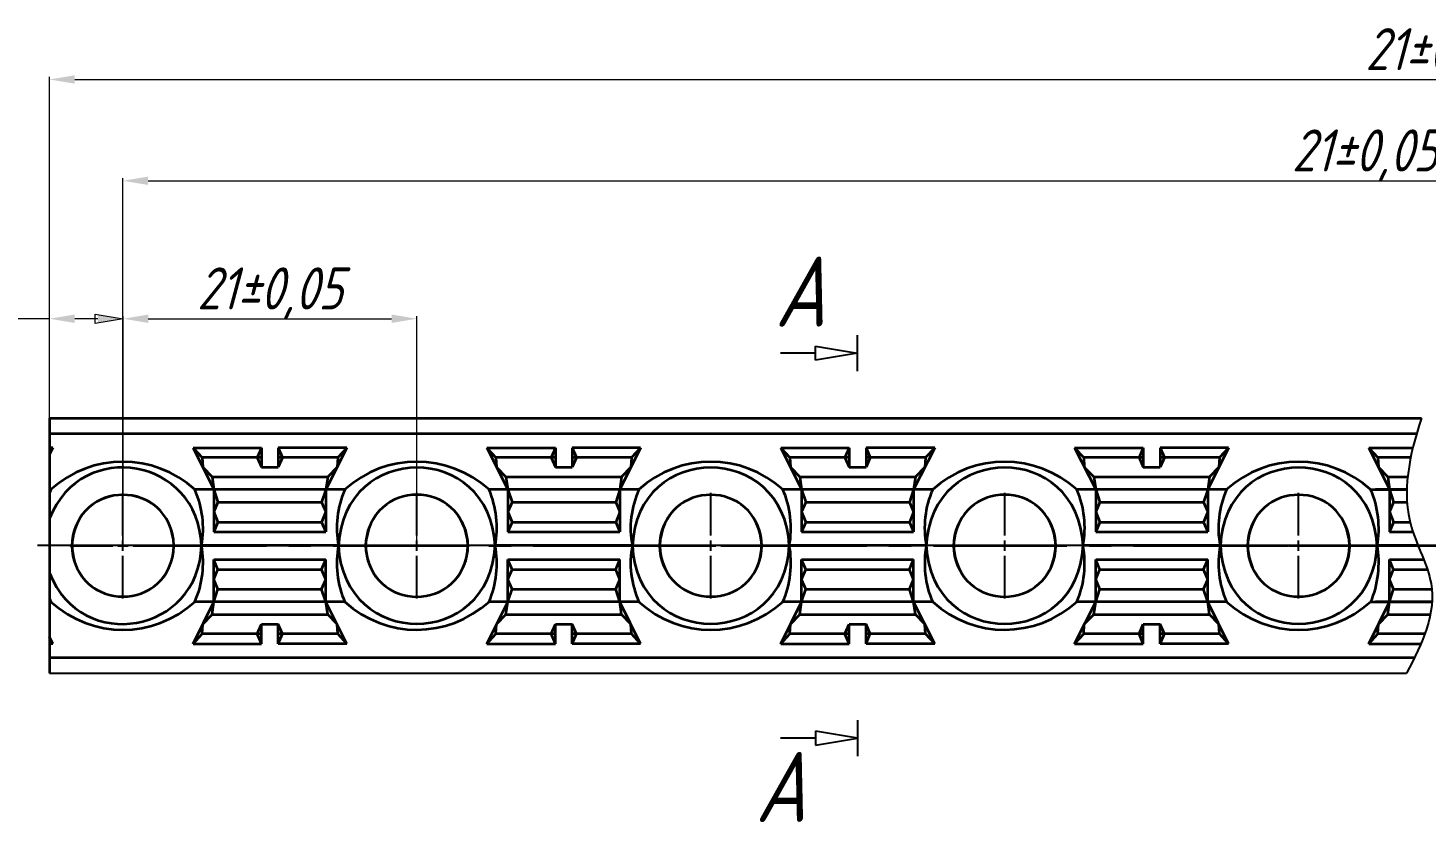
# Model space of a CAD drawing. Header units: millimetres. Extents: x 937859 to 970574, y 987894 to 996517.
# Drawn here: x 940200.6 to 940300.5, y 989675.7 to 989732.4 of the extents above; entities that cross this region are included whole.
import ezdxf

# ---------------------------------------------------------------- set-up
doc = ezdxf.new("R2010")
doc.units = ezdxf.units.MM
doc.header["$LTSCALE"] = 0.5
doc.linetypes.add('CENTER2', pattern=[28.575, 19.05, -3.175, 3.175, -3.175])
doc.layers.add('layer 1', color=7, linetype='Continuous')
doc.styles.get("Standard").update_dxf_attribs({"font": 'GOST_A.TTF', "oblique": 15})

msp = doc.modelspace()

# ---------------------------------------------------------------- linework, layer by layer
at = {"lineweight": 5}
for p, q in [((940202.179, 989695.514), (940202.179, 989728.907)), ((940203.979, 989728.727), (940410.241, 989728.727)), ((940207.417, 989695.52), (940207.417, 989721.677)), ((940209.217, 989721.497), (940394.514, 989721.497)), ((940202.179, 989711.651), (940193.093, 989711.651)), ((940202.179, 989695.514), (940202.179, 989711.831)), ((940205.629, 989711.651), (940203.979, 989711.651)), ((940205.429, 989711.985), (940207.429, 989711.651)), ((940205.429, 989711.318), (940205.429, 989711.985)), ((940207.429, 989711.651), (940205.429, 989711.318)), ((940207.429, 989695.52), (940207.429, 989711.831)), ((940207.429, 989695.52), (940207.429, 989711.831)), ((940209.229, 989711.651), (940226.606, 989711.651)), ((940228.406, 989695.52), (940228.406, 989711.831))]:
    msp.add_line(p, q, dxfattribs=at)
for p, q in [((940259.883, 989707.903), (940259.883, 989710.488)), ((940256.883, 989709.696), (940259.883, 989709.196)), ((940256.883, 989708.696), (940256.883, 989709.696)), ((940256.883, 989709.196), (940254.366, 989709.196)), ((940259.883, 989709.196), (940256.883, 989708.696)), ((940413.153, 989695.457), (940201.33, 989695.457)), ((940202.179, 989686.356), (940299.076, 989686.356)), ((940259.883, 989683.011), (940259.883, 989680.426)), ((940259.883, 989683.011), (940259.883, 989680.426)), ((940256.883, 989681.719), (940254.366, 989681.719)), ((940259.883, 989681.719), (940256.883, 989682.219)), ((940256.883, 989682.219), (940256.883, 989681.219)), ((940256.883, 989681.219), (940259.883, 989681.719))]:
    msp.add_line(p, q)
at = {"linetype": 'CENTER2'}
for p, q in [((940207.418, 989696.179), (940207.418, 989699.213)), ((940228.406, 989696.188), (940228.406, 989699.231)), ((940249.395, 989696.182), (940249.395, 989699.225)), ((940270.384, 989696.182), (940270.384, 989699.225)), ((940291.372, 989696.182), (940291.372, 989699.225)), ((940203.657, 989695.451), (940206.69, 989695.451)), ((940208.147, 989695.451), (940413.28, 989695.451)), ((940224.632, 989695.457), (940227.675, 989695.457)), ((940229.137, 989695.457), (940232.18, 989695.457)), ((940245.621, 989695.451), (940248.665, 989695.451)), ((940250.126, 989695.451), (940253.17, 989695.451)), ((940266.61, 989695.451), (940269.653, 989695.451)), ((940271.115, 989695.451), (940274.158, 989695.451)), ((940287.598, 989695.451), (940290.642, 989695.451)), ((940292.103, 989695.451), (940295.147, 989695.451)), ((940207.418, 989691.689), (940207.418, 989694.723)), ((940228.406, 989691.683), (940228.406, 989694.726)), ((940249.395, 989691.677), (940249.395, 989694.72)), ((940270.384, 989691.677), (940270.384, 989694.72)), ((940291.372, 989691.677), (940291.372, 989694.72))]:
    msp.add_line(p, q, dxfattribs=at)
at = {"linetype": 'Continuous'}
for p, q in [((940207.054, 989695.451), (940207.783, 989695.451)), ((940207.418, 989695.087), (940207.418, 989695.815)), ((940228.041, 989695.457), (940228.772, 989695.457)), ((940228.406, 989695.092), (940228.406, 989695.823)), ((940249.03, 989695.451), (940249.761, 989695.451)), ((940249.395, 989695.086), (940249.395, 989695.817)), ((940270.019, 989695.451), (940270.75, 989695.451)), ((940270.384, 989695.086), (940270.384, 989695.817)), ((940291.007, 989695.451), (940291.738, 989695.451)), ((940291.372, 989695.086), (940291.372, 989695.817))]:
    msp.add_line(p, q, dxfattribs=at)
for centre, radius in [((940207.418, 989695.451), 3.642), ((940228.406, 989695.457), 3.654), ((940249.395, 989695.451), 3.654), ((940270.384, 989695.451), 3.654), ((940291.372, 989695.451), 3.654)]:
    msp.add_circle(centre, radius)
msp.add_open_spline([(940300.141, 989704.546), (940299.274, 989701.901), (940298.393, 989697.876), (940301.811, 989692.002), (940300.236, 989688.507), (940299.076, 989686.356)], degree=3, knots=[2.289354, 2.289354, 2.289354, 2.289354, 10.200213, 14.429914, 21.153421, 21.153421, 21.153421, 21.153421])
at = {"lineweight": 5}
for points in [[(940203.979, 989729.027), (940203.979, 989728.427), (940202.179, 989728.727)], [(940209.217, 989721.797), (940209.217, 989721.197), (940207.417, 989721.497)], [(940203.979, 989711.951), (940203.979, 989711.351), (940202.179, 989711.651)], [(940205.629, 989711.951), (940205.629, 989711.351), (940207.429, 989711.651)], [(940209.229, 989711.951), (940209.229, 989711.351), (940207.429, 989711.651)], [(940226.606, 989711.951), (940226.606, 989711.351), (940228.406, 989711.651)]]:
    msp.add_solid(points, dxfattribs=at)
at = {"layer": 'layer 1', "lineweight": 35}
for points in [[(940202.179, 989704.546), (940202.179, 989704.546), (940202.179, 989695.451), (940202.179, 989686.356)], [(940202.179, 989704.546), (940202.179, 989704.546), (940276.702, 989704.546), (940300.141, 989704.546)], [(940299.797, 989703.436), (940275.981, 989703.436), (940202.179, 989703.436), (940202.179, 989703.436)], [(940299.797, 989703.436), (940275.981, 989703.436), (940202.179, 989703.436), (940202.179, 989703.436)], [(940202.41, 989702.442), (940202.41, 989702.442), (940202.179, 989702.442), (940202.179, 989702.442)], [(940202.41, 989702.442), (940202.41, 989702.442), (940202.179, 989702.187), (940202.179, 989702.187)], [(940202.41, 989702.442), (940202.41, 989702.442), (940202.179, 989701.956), (940202.179, 989701.956)], [(940212.425, 989702.442), (940212.425, 989702.442), (940217.305, 989702.442), (940217.305, 989702.442)], [(940212.425, 989702.442), (940212.425, 989702.442), (940213.072, 989701.748), (940213.072, 989701.748)], [(940212.425, 989702.442), (940212.425, 989702.442), (940213.905, 989699.458), (940213.905, 989699.458)], [(940217.305, 989702.442), (940217.305, 989702.442), (940217.004, 989701.748), (940217.004, 989701.748)], [(940217.305, 989702.442), (940217.305, 989702.442), (940217.305, 989701.054), (940217.305, 989701.054)], [(940223.41, 989702.442), (940223.41, 989702.442), (940218.507, 989702.442), (940218.507, 989702.442)], [(940218.507, 989702.442), (940218.507, 989702.442), (940218.507, 989701.054), (940218.507, 989701.054)], [(940218.507, 989702.442), (940218.507, 989702.442), (940218.808, 989701.748), (940218.808, 989701.748)], [(940223.41, 989702.442), (940223.41, 989702.442), (940221.907, 989699.458), (940221.907, 989699.458)], [(940223.41, 989702.442), (940223.41, 989702.442), (940222.763, 989701.748), (940222.763, 989701.748)], [(940234.003, 989695.457), (940233.628, 989702.89), (940223.187, 989702.883), (940222.809, 989695.457)], [(940233.402, 989702.442), (940233.402, 989702.442), (940238.305, 989702.442), (940238.305, 989702.442)], [(940233.402, 989702.442), (940233.402, 989702.442), (940234.049, 989701.748), (940234.049, 989701.748)], [(940233.402, 989702.442), (940233.402, 989702.442), (940234.905, 989699.458), (940234.905, 989699.458)], [(940238.305, 989702.442), (940238.305, 989702.442), (940238.004, 989701.748), (940238.004, 989701.748)], [(940238.305, 989702.442), (940238.305, 989702.442), (940238.305, 989701.054), (940238.305, 989701.054)], [(940244.387, 989702.442), (940244.387, 989702.442), (940239.507, 989702.442), (940239.507, 989702.442)], [(940239.507, 989702.442), (940239.507, 989702.442), (940239.507, 989701.054), (940239.507, 989701.054)], [(940239.507, 989702.442), (940239.507, 989702.442), (940239.808, 989701.748), (940239.808, 989701.748)], [(940244.387, 989702.442), (940244.387, 989702.442), (940242.907, 989699.458), (940242.907, 989699.458)], [(940244.387, 989702.442), (940244.387, 989702.442), (940243.74, 989701.748), (940243.74, 989701.748)], [(940255.003, 989695.457), (940254.656, 989702.876), (940244.115, 989702.886), (940243.809, 989695.457)], [(940254.402, 989702.442), (940254.402, 989702.442), (940259.282, 989702.442), (940259.282, 989702.442)], [(940254.402, 989702.442), (940254.402, 989702.442), (940255.049, 989701.748), (940255.049, 989701.748)], [(940254.402, 989702.442), (940254.402, 989702.442), (940255.882, 989699.458), (940255.882, 989699.458)], [(940259.282, 989702.442), (940259.282, 989702.442), (940258.981, 989701.748), (940258.981, 989701.748)], [(940259.282, 989702.442), (940259.282, 989702.442), (940259.282, 989701.054), (940259.282, 989701.054)], [(940265.387, 989702.442), (940265.387, 989702.442), (940260.484, 989702.442), (940260.484, 989702.442)], [(940260.484, 989702.442), (940260.484, 989702.442), (940260.484, 989701.054), (940260.484, 989701.054)], [(940260.484, 989702.442), (940260.484, 989702.442), (940260.785, 989701.748), (940260.785, 989701.748)], [(940265.387, 989702.442), (940265.387, 989702.442), (940263.884, 989699.458), (940263.884, 989699.458)], [(940265.387, 989702.442), (940265.387, 989702.442), (940264.74, 989701.748), (940264.74, 989701.748)], [(940275.98, 989695.457), (940275.617, 989702.896), (940265.154, 989702.876), (940264.786, 989695.457)], [(940275.379, 989702.442), (940275.379, 989702.442), (940280.282, 989702.442), (940280.282, 989702.442)], [(940275.379, 989702.442), (940275.379, 989702.442), (940276.026, 989701.748), (940276.026, 989701.748)], [(940275.379, 989702.442), (940275.379, 989702.442), (940276.882, 989699.458), (940276.882, 989699.458)], [(940280.282, 989702.442), (940280.282, 989702.442), (940279.981, 989701.748), (940279.981, 989701.748)], [(940280.282, 989702.442), (940280.282, 989702.442), (940280.282, 989701.054), (940280.282, 989701.054)], [(940286.364, 989702.442), (940286.364, 989702.442), (940281.484, 989702.442), (940281.484, 989702.442)], [(940281.484, 989702.442), (940281.484, 989702.442), (940281.484, 989701.054), (940281.484, 989701.054)], [(940281.484, 989702.442), (940281.484, 989702.442), (940281.785, 989701.748), (940281.785, 989701.748)], [(940286.364, 989702.442), (940286.364, 989702.442), (940284.884, 989699.458), (940284.884, 989699.458)], [(940286.364, 989702.442), (940286.364, 989702.442), (940285.717, 989701.748), (940285.717, 989701.748)], [(940296.98, 989695.457), (940296.633, 989702.876), (940286.092, 989702.886), (940285.786, 989695.457)], [(940296.379, 989702.442), (940296.379, 989702.442), (940298.127, 989702.442), (940299.53, 989702.442)], [(940296.379, 989702.442), (940296.379, 989702.442), (940297.026, 989701.748), (940297.026, 989701.748)], [(940296.379, 989702.442), (940296.379, 989702.442), (940297.859, 989699.458), (940297.859, 989699.458)], [(940212.564, 989699.458), (940209.639, 989702.113), (940205.196, 989702.113), (940202.272, 989699.458)], [(940213.072, 989701.748), (940213.072, 989701.748), (940213.119, 989701.054), (940213.119, 989701.054)], [(940217.305, 989701.748), (940217.305, 989701.748), (940213.072, 989701.748), (940213.072, 989701.748)], [(940217.004, 989701.748), (940217.004, 989701.748), (940217.305, 989701.054), (940217.305, 989701.054)], [(940222.763, 989701.748), (940222.763, 989701.748), (940218.507, 989701.748), (940218.507, 989701.748)], [(940218.808, 989701.748), (940218.808, 989701.748), (940218.507, 989701.054), (940218.507, 989701.054)], [(940222.763, 989701.748), (940222.763, 989701.748), (940222.717, 989701.054), (940222.717, 989701.054)], [(940233.564, 989699.458), (940230.638, 989702.096), (940226.185, 989702.126), (940223.272, 989699.458)], [(940234.049, 989701.748), (940234.049, 989701.748), (940234.096, 989701.054), (940234.096, 989701.054)], [(940238.305, 989701.748), (940238.305, 989701.748), (940234.049, 989701.748), (940234.049, 989701.748)], [(940238.004, 989701.748), (940238.004, 989701.748), (940238.305, 989701.054), (940238.305, 989701.054)], [(940243.74, 989701.748), (940243.74, 989701.748), (940239.507, 989701.748), (940239.507, 989701.748)], [(940239.808, 989701.748), (940239.808, 989701.748), (940239.507, 989701.054), (940239.507, 989701.054)], [(940243.74, 989701.748), (940243.74, 989701.748), (940243.693, 989701.054), (940243.693, 989701.054)], [(940254.54, 989699.458), (940251.616, 989702.113), (940247.173, 989702.113), (940244.249, 989699.458)], [(940255.049, 989701.748), (940255.049, 989701.748), (940255.096, 989701.054), (940255.096, 989701.054)], [(940259.282, 989701.748), (940259.282, 989701.748), (940255.049, 989701.748), (940255.049, 989701.748)], [(940258.981, 989701.748), (940258.981, 989701.748), (940259.282, 989701.054), (940259.282, 989701.054)], [(940264.74, 989701.748), (940264.74, 989701.748), (940260.484, 989701.748), (940260.484, 989701.748)], [(940260.785, 989701.748), (940260.785, 989701.748), (940260.484, 989701.054), (940260.484, 989701.054)], [(940264.74, 989701.748), (940264.74, 989701.748), (940264.694, 989701.054), (940264.694, 989701.054)], [(940275.54, 989699.458), (940272.614, 989702.096), (940268.162, 989702.126), (940265.249, 989699.458)], [(940276.026, 989701.748), (940276.026, 989701.748), (940276.072, 989701.054), (940276.072, 989701.054)], [(940280.282, 989701.748), (940280.282, 989701.748), (940276.026, 989701.748), (940276.026, 989701.748)], [(940279.981, 989701.748), (940279.981, 989701.748), (940280.282, 989701.054), (940280.282, 989701.054)], [(940285.717, 989701.748), (940285.717, 989701.748), (940281.484, 989701.748), (940281.484, 989701.748)], [(940281.785, 989701.748), (940281.785, 989701.748), (940281.484, 989701.054), (940281.484, 989701.054)], [(940285.717, 989701.748), (940285.717, 989701.748), (940285.67, 989701.054), (940285.67, 989701.054)], [(940296.517, 989699.458), (940293.592, 989702.113), (940289.15, 989702.113), (940286.225, 989699.458)], [(940297.026, 989701.748), (940297.026, 989701.748), (940297.072, 989701.054), (940297.072, 989701.054)], [(940299.375, 989701.748), (940298.245, 989701.748), (940297.026, 989701.748), (940297.026, 989701.748)], [(940211.06, 989695.457), (940210.832, 989700.289), (940204.015, 989700.303), (940203.775, 989695.457)], [(940213.119, 989701.054), (940213.119, 989701.054), (940213.789, 989700.36), (940213.789, 989700.36)], [(940213.789, 989700.36), (940213.789, 989700.36), (940222.046, 989700.36), (940222.046, 989700.36)], [(940213.789, 989700.36), (940213.789, 989700.36), (940213.905, 989699.458), (940213.905, 989699.458)], [(940217.305, 989701.054), (940217.305, 989701.054), (940218.507, 989701.054), (940218.507, 989701.054)], [(940222.046, 989700.36), (940222.046, 989700.36), (940221.907, 989699.458), (940221.907, 989699.458)], [(940222.717, 989701.054), (940222.717, 989701.054), (940222.046, 989700.36), (940222.046, 989700.36)], [(940232.06, 989695.457), (940231.79, 989700.308), (940225.022, 989700.308), (940224.752, 989695.457)], [(940234.096, 989701.054), (940234.096, 989701.054), (940234.766, 989700.36), (940234.766, 989700.36)], [(940234.766, 989700.36), (940234.766, 989700.36), (940243.023, 989700.36), (940243.023, 989700.36)], [(940234.766, 989700.36), (940234.766, 989700.36), (940234.905, 989699.458), (940234.905, 989699.458)], [(940238.305, 989701.054), (940238.305, 989701.054), (940239.507, 989701.054), (940239.507, 989701.054)], [(940243.023, 989700.36), (940243.023, 989700.36), (940242.907, 989699.458), (940242.907, 989699.458)], [(940243.693, 989701.054), (940243.693, 989701.054), (940243.023, 989700.36), (940243.023, 989700.36)], [(940253.037, 989695.457), (940252.809, 989700.289), (940245.992, 989700.303), (940245.752, 989695.457)], [(940255.096, 989701.054), (940255.096, 989701.054), (940255.766, 989700.36), (940255.766, 989700.36)], [(940255.766, 989700.36), (940255.766, 989700.36), (940264.023, 989700.36), (940264.023, 989700.36)], [(940255.766, 989700.36), (940255.766, 989700.36), (940255.882, 989699.458), (940255.882, 989699.458)], [(940259.282, 989701.054), (940259.282, 989701.054), (940260.484, 989701.054), (940260.484, 989701.054)], [(940264.023, 989700.36), (940264.023, 989700.36), (940263.884, 989699.458), (940263.884, 989699.458)], [(940264.694, 989701.054), (940264.694, 989701.054), (940264.023, 989700.36), (940264.023, 989700.36)], [(940274.037, 989695.457), (940273.762, 989700.314), (940267.008, 989700.303), (940266.729, 989695.457)], [(940276.072, 989701.054), (940276.072, 989701.054), (940276.743, 989700.36), (940276.743, 989700.36)], [(940276.743, 989700.36), (940276.743, 989700.36), (940285, 989700.36), (940285, 989700.36)], [(940276.743, 989700.36), (940276.743, 989700.36), (940276.882, 989699.458), (940276.882, 989699.458)], [(940280.282, 989701.054), (940280.282, 989701.054), (940281.484, 989701.054), (940281.484, 989701.054)], [(940285, 989700.36), (940285, 989700.36), (940284.884, 989699.458), (940284.884, 989699.458)], [(940285.67, 989701.054), (940285.67, 989701.054), (940285, 989700.36), (940285, 989700.36)], [(940295.014, 989695.457), (940294.786, 989700.289), (940287.969, 989700.303), (940287.729, 989695.457)], [(940297.072, 989701.054), (940297.072, 989701.054), (940297.743, 989700.36), (940297.743, 989700.36)], [(940297.743, 989700.36), (940297.743, 989700.36), (940298.316, 989700.36), (940299.159, 989700.36)], [(940297.743, 989700.36), (940297.743, 989700.36), (940297.859, 989699.458), (940297.859, 989699.458)], [(940202.272, 989699.458), (940202.272, 989699.458), (940202.179, 989699.204), (940202.179, 989699.204)], [(940223.272, 989699.458), (940223.272, 989699.458), (940212.564, 989699.458), (940212.564, 989699.458)], [(940213.026, 989695.457), (940213.289, 989696.89), (940213.102, 989698.116), (940212.564, 989699.458)], [(940222.902, 989699.458), (940222.902, 989699.458), (940212.91, 989699.458), (940212.91, 989699.458)], [(940213.905, 989699.458), (940213.905, 989699.458), (940213.905, 989696.452), (940213.905, 989696.452)], [(940213.905, 989699.458), (940213.905, 989699.458), (940214.206, 989698.556), (940214.206, 989698.556)], [(940221.907, 989699.458), (940221.907, 989699.458), (940221.607, 989698.556), (940221.607, 989698.556)], [(940221.907, 989699.458), (940221.907, 989699.458), (940221.907, 989696.452), (940221.907, 989696.452)], [(940223.272, 989699.458), (940222.692, 989698.221), (940222.569, 989696.793), (940222.809, 989695.457)], [(940244.249, 989699.458), (940244.249, 989699.458), (940233.564, 989699.458), (940233.564, 989699.458)], [(940234.003, 989695.457), (940234.253, 989696.797), (940234.098, 989698.205), (940233.564, 989699.458)], [(940243.902, 989699.458), (940243.902, 989699.458), (940233.91, 989699.458), (940233.91, 989699.458)], [(940234.905, 989699.458), (940234.905, 989699.458), (940234.905, 989696.452), (940234.905, 989696.452)], [(940234.905, 989699.458), (940234.905, 989699.458), (940235.206, 989698.556), (940235.206, 989698.556)], [(940242.907, 989699.458), (940242.907, 989699.458), (940242.607, 989698.556), (940242.607, 989698.556)], [(940242.907, 989699.458), (940242.907, 989699.458), (940242.907, 989696.452), (940242.907, 989696.452)], [(940244.249, 989699.458), (940243.733, 989698.189), (940243.491, 989696.809), (940243.809, 989695.457)], [(940265.249, 989699.458), (940265.249, 989699.458), (940254.54, 989699.458), (940254.54, 989699.458)], [(940255.003, 989695.457), (940255.259, 989696.724), (940255.082, 989698.286), (940254.54, 989699.458)], [(940264.879, 989699.458), (940264.879, 989699.458), (940254.887, 989699.458), (940254.887, 989699.458)], [(940255.882, 989699.458), (940255.882, 989699.458), (940255.882, 989696.452), (940255.882, 989696.452)], [(940255.882, 989699.458), (940255.882, 989699.458), (940256.182, 989698.556), (940256.182, 989698.556)], [(940263.884, 989699.458), (940263.884, 989699.458), (940263.583, 989698.556), (940263.583, 989698.556)], [(940263.884, 989699.458), (940263.884, 989699.458), (940263.884, 989696.452), (940263.884, 989696.452)], [(940265.249, 989699.458), (940264.669, 989698.221), (940264.546, 989696.793), (940264.786, 989695.457)], [(940275.98, 989695.457), (940276.23, 989696.797), (940276.075, 989698.205), (940275.54, 989699.458)], [(940286.225, 989699.458), (940286.225, 989699.458), (940275.54, 989699.458), (940275.54, 989699.458)], [(940285.879, 989699.458), (940285.879, 989699.458), (940275.887, 989699.458), (940275.887, 989699.458)], [(940276.882, 989699.458), (940276.882, 989699.458), (940276.882, 989696.452), (940276.882, 989696.452)], [(940276.882, 989699.458), (940276.882, 989699.458), (940277.183, 989698.556), (940277.183, 989698.556)], [(940284.884, 989699.458), (940284.884, 989699.458), (940284.583, 989698.556), (940284.583, 989698.556)], [(940284.884, 989699.458), (940284.884, 989699.458), (940284.884, 989696.452), (940284.884, 989696.452)], [(940286.225, 989699.458), (940285.71, 989698.189), (940285.468, 989696.809), (940285.786, 989695.457)], [(940296.98, 989695.457), (940297.236, 989696.724), (940297.059, 989698.286), (940296.517, 989699.458)], [(940296.517, 989699.458), (940296.517, 989699.458), (940297.614, 989699.458), (940299.101, 989699.458)], [(940299.101, 989699.458), (940297.801, 989699.458), (940296.864, 989699.458), (940296.864, 989699.458)], [(940297.859, 989699.458), (940297.859, 989699.458), (940297.859, 989696.452), (940297.859, 989696.452)], [(940297.859, 989699.458), (940297.859, 989699.458), (940298.159, 989698.556), (940298.159, 989698.556)], [(940214.206, 989698.556), (940214.206, 989698.556), (940213.905, 989697.862), (940213.905, 989697.862)], [(940214.206, 989698.556), (940214.206, 989698.556), (940221.607, 989698.556), (940221.607, 989698.556)], [(940221.607, 989698.556), (940221.607, 989698.556), (940221.907, 989697.862), (940221.907, 989697.862)], [(940235.206, 989698.556), (940235.206, 989698.556), (940234.905, 989697.862), (940234.905, 989697.862)], [(940235.206, 989698.556), (940235.206, 989698.556), (940242.607, 989698.556), (940242.607, 989698.556)], [(940242.607, 989698.556), (940242.607, 989698.556), (940242.907, 989697.862), (940242.907, 989697.862)], [(940256.182, 989698.556), (940256.182, 989698.556), (940255.882, 989697.862), (940255.882, 989697.862)], [(940256.182, 989698.556), (940256.182, 989698.556), (940263.583, 989698.556), (940263.583, 989698.556)], [(940263.583, 989698.556), (940263.583, 989698.556), (940263.884, 989697.862), (940263.884, 989697.862)], [(940277.183, 989698.556), (940277.183, 989698.556), (940276.882, 989697.862), (940276.882, 989697.862)], [(940277.183, 989698.556), (940277.183, 989698.556), (940284.583, 989698.556), (940284.583, 989698.556)], [(940284.583, 989698.556), (940284.583, 989698.556), (940284.884, 989697.862), (940284.884, 989697.862)], [(940298.159, 989698.556), (940298.159, 989698.556), (940297.859, 989697.862), (940297.859, 989697.862)], [(940298.159, 989698.556), (940298.159, 989698.556), (940298.536, 989698.556), (940299.119, 989698.556)], [(940213.905, 989697.862), (940213.905, 989697.862), (940214.206, 989697.145), (940214.206, 989697.145)], [(940221.907, 989697.862), (940221.907, 989697.862), (940221.607, 989697.145), (940221.607, 989697.145)], [(940234.905, 989697.862), (940234.905, 989697.862), (940235.206, 989697.145), (940235.206, 989697.145)], [(940242.907, 989697.862), (940242.907, 989697.862), (940242.607, 989697.145), (940242.607, 989697.145)], [(940255.882, 989697.862), (940255.882, 989697.862), (940256.182, 989697.145), (940256.182, 989697.145)], [(940263.884, 989697.862), (940263.884, 989697.862), (940263.583, 989697.145), (940263.583, 989697.145)], [(940276.882, 989697.862), (940276.882, 989697.862), (940277.183, 989697.145), (940277.183, 989697.145)], [(940284.884, 989697.862), (940284.884, 989697.862), (940284.583, 989697.145), (940284.583, 989697.145)], [(940297.859, 989697.862), (940297.859, 989697.862), (940298.159, 989697.145), (940298.159, 989697.145)], [(940214.206, 989697.145), (940214.206, 989697.145), (940213.905, 989696.452), (940213.905, 989696.452)], [(940213.905, 989696.452), (940213.905, 989696.452), (940221.907, 989696.452), (940221.907, 989696.452)], [(940214.206, 989697.145), (940214.206, 989697.145), (940221.607, 989697.145), (940221.607, 989697.145)], [(940221.607, 989697.145), (940221.607, 989697.145), (940221.907, 989696.452), (940221.907, 989696.452)], [(940235.206, 989697.145), (940235.206, 989697.145), (940234.905, 989696.452), (940234.905, 989696.452)], [(940234.905, 989696.452), (940234.905, 989696.452), (940242.907, 989696.452), (940242.907, 989696.452)], [(940235.206, 989697.145), (940235.206, 989697.145), (940242.607, 989697.145), (940242.607, 989697.145)], [(940242.607, 989697.145), (940242.607, 989697.145), (940242.907, 989696.452), (940242.907, 989696.452)], [(940256.182, 989697.145), (940256.182, 989697.145), (940255.882, 989696.452), (940255.882, 989696.452)], [(940255.882, 989696.452), (940255.882, 989696.452), (940263.884, 989696.452), (940263.884, 989696.452)], [(940256.182, 989697.145), (940256.182, 989697.145), (940263.583, 989697.145), (940263.583, 989697.145)], [(940263.583, 989697.145), (940263.583, 989697.145), (940263.884, 989696.452), (940263.884, 989696.452)], [(940277.183, 989697.145), (940277.183, 989697.145), (940276.882, 989696.452), (940276.882, 989696.452)], [(940276.882, 989696.452), (940276.882, 989696.452), (940284.884, 989696.452), (940284.884, 989696.452)], [(940277.183, 989697.145), (940277.183, 989697.145), (940284.583, 989697.145), (940284.583, 989697.145)], [(940284.583, 989697.145), (940284.583, 989697.145), (940284.884, 989696.452), (940284.884, 989696.452)], [(940298.159, 989697.145), (940298.159, 989697.145), (940297.859, 989696.452), (940297.859, 989696.452)], [(940297.859, 989696.452), (940297.859, 989696.452), (940298.552, 989696.452), (940299.53, 989696.452)], [(940298.159, 989697.145), (940298.159, 989697.145), (940298.629, 989697.145), (940299.332, 989697.145)], [(940202.179, 989693.514), (940204.47, 989687.687), (940212.858, 989689.202), (940213.026, 989695.457)], [(940212.564, 989691.456), (940213.103, 989692.746), (940213.287, 989694.077), (940213.026, 989695.457)], [(940222.809, 989695.457), (940222.809, 989695.457), (940213.026, 989695.457), (940213.026, 989695.457)], [(940222.809, 989695.457), (940222.809, 989695.457), (940213.026, 989695.457), (940213.026, 989695.457)], [(940222.809, 989695.457), (940222.568, 989694.213), (940222.698, 989692.598), (940223.272, 989691.456)], [(940233.564, 989691.456), (940234.106, 989692.705), (940234.248, 989694.121), (940234.003, 989695.457)], [(940243.809, 989695.457), (940243.809, 989695.457), (940234.003, 989695.457), (940234.003, 989695.457)], [(940243.809, 989695.457), (940243.809, 989695.457), (940234.003, 989695.457), (940234.003, 989695.457)], [(940243.809, 989695.457), (940243.493, 989694.157), (940243.732, 989692.675), (940244.249, 989691.456)], [(940254.54, 989691.456), (940255.081, 989692.569), (940255.258, 989694.245), (940255.003, 989695.457)], [(940264.786, 989695.457), (940264.786, 989695.457), (940255.003, 989695.457), (940255.003, 989695.457)], [(940264.786, 989695.457), (940264.786, 989695.457), (940255.003, 989695.457), (940255.003, 989695.457)], [(940264.786, 989695.457), (940264.545, 989694.213), (940264.675, 989692.598), (940265.249, 989691.456)], [(940275.54, 989691.456), (940276.083, 989692.705), (940276.225, 989694.121), (940275.98, 989695.457)], [(940285.786, 989695.457), (940285.786, 989695.457), (940275.98, 989695.457), (940275.98, 989695.457)], [(940285.786, 989695.457), (940285.786, 989695.457), (940275.98, 989695.457), (940275.98, 989695.457)], [(940285.786, 989695.457), (940285.47, 989694.157), (940285.709, 989692.675), (940286.225, 989691.456)], [(940296.517, 989691.456), (940297.058, 989692.569), (940297.235, 989694.245), (940296.98, 989695.457)], [(940299.903, 989695.457), (940298.264, 989695.457), (940296.98, 989695.457), (940296.98, 989695.457)], [(940296.98, 989695.457), (940296.98, 989695.457), (940298.256, 989695.457), (940299.903, 989695.457)], [(940213.905, 989691.456), (940213.905, 989691.456), (940213.905, 989694.463), (940213.905, 989694.463)], [(940214.206, 989693.746), (940214.206, 989693.746), (940213.905, 989694.463), (940213.905, 989694.463)], [(940213.905, 989694.463), (940213.905, 989694.463), (940221.907, 989694.463), (940221.907, 989694.463)], [(940221.607, 989693.746), (940221.607, 989693.746), (940221.907, 989694.463), (940221.907, 989694.463)], [(940221.907, 989691.456), (940221.907, 989691.456), (940221.907, 989694.463), (940221.907, 989694.463)], [(940234.905, 989691.456), (940234.905, 989691.456), (940234.905, 989694.463), (940234.905, 989694.463)], [(940235.206, 989693.746), (940235.206, 989693.746), (940234.905, 989694.463), (940234.905, 989694.463)], [(940234.905, 989694.463), (940234.905, 989694.463), (940242.907, 989694.463), (940242.907, 989694.463)], [(940242.607, 989693.746), (940242.607, 989693.746), (940242.907, 989694.463), (940242.907, 989694.463)], [(940242.907, 989691.456), (940242.907, 989691.456), (940242.907, 989694.463), (940242.907, 989694.463)], [(940255.882, 989691.456), (940255.882, 989691.456), (940255.882, 989694.463), (940255.882, 989694.463)], [(940256.182, 989693.746), (940256.182, 989693.746), (940255.882, 989694.463), (940255.882, 989694.463)], [(940255.882, 989694.463), (940255.882, 989694.463), (940263.884, 989694.463), (940263.884, 989694.463)], [(940263.583, 989693.746), (940263.583, 989693.746), (940263.884, 989694.463), (940263.884, 989694.463)], [(940263.884, 989691.456), (940263.884, 989691.456), (940263.884, 989694.463), (940263.884, 989694.463)], [(940276.882, 989691.456), (940276.882, 989691.456), (940276.882, 989694.463), (940276.882, 989694.463)], [(940277.183, 989693.746), (940277.183, 989693.746), (940276.882, 989694.463), (940276.882, 989694.463)], [(940276.882, 989694.463), (940276.882, 989694.463), (940284.884, 989694.463), (940284.884, 989694.463)], [(940284.583, 989693.746), (940284.583, 989693.746), (940284.884, 989694.463), (940284.884, 989694.463)], [(940284.884, 989691.456), (940284.884, 989691.456), (940284.884, 989694.463), (940284.884, 989694.463)], [(940297.859, 989691.456), (940297.859, 989691.456), (940297.859, 989694.463), (940297.859, 989694.463)], [(940298.159, 989693.746), (940298.159, 989693.746), (940297.859, 989694.463), (940297.859, 989694.463)], [(940297.859, 989694.463), (940297.859, 989694.463), (940298.94, 989694.463), (940300.308, 989694.463)], [(940213.905, 989693.052), (940213.905, 989693.052), (940214.206, 989693.746), (940214.206, 989693.746)], [(940214.206, 989693.746), (940214.206, 989693.746), (940221.607, 989693.746), (940221.607, 989693.746)], [(940221.907, 989693.052), (940221.907, 989693.052), (940221.607, 989693.746), (940221.607, 989693.746)], [(940234.905, 989693.052), (940234.905, 989693.052), (940235.206, 989693.746), (940235.206, 989693.746)], [(940235.206, 989693.746), (940235.206, 989693.746), (940242.607, 989693.746), (940242.607, 989693.746)], [(940242.907, 989693.052), (940242.907, 989693.052), (940242.607, 989693.746), (940242.607, 989693.746)], [(940255.882, 989693.052), (940255.882, 989693.052), (940256.182, 989693.746), (940256.182, 989693.746)], [(940256.182, 989693.746), (940256.182, 989693.746), (940263.583, 989693.746), (940263.583, 989693.746)], [(940263.884, 989693.052), (940263.884, 989693.052), (940263.583, 989693.746), (940263.583, 989693.746)], [(940276.882, 989693.052), (940276.882, 989693.052), (940277.183, 989693.746), (940277.183, 989693.746)], [(940277.183, 989693.746), (940277.183, 989693.746), (940284.583, 989693.746), (940284.583, 989693.746)], [(940284.884, 989693.052), (940284.884, 989693.052), (940284.583, 989693.746), (940284.583, 989693.746)], [(940297.859, 989693.052), (940297.859, 989693.052), (940298.159, 989693.746), (940298.159, 989693.746)], [(940298.159, 989693.746), (940298.159, 989693.746), (940299.238, 989693.746), (940300.571, 989693.746)], [(940214.206, 989692.358), (940214.206, 989692.358), (940213.905, 989693.052), (940213.905, 989693.052)], [(940213.905, 989691.456), (940213.905, 989691.456), (940214.206, 989692.358), (940214.206, 989692.358)], [(940214.206, 989692.358), (940214.206, 989692.358), (940221.607, 989692.358), (940221.607, 989692.358)], [(940221.607, 989692.358), (940221.607, 989692.358), (940221.907, 989693.052), (940221.907, 989693.052)], [(940221.907, 989691.456), (940221.907, 989691.456), (940221.607, 989692.358), (940221.607, 989692.358)], [(940235.206, 989692.358), (940235.206, 989692.358), (940234.905, 989693.052), (940234.905, 989693.052)], [(940234.905, 989691.456), (940234.905, 989691.456), (940235.206, 989692.358), (940235.206, 989692.358)], [(940235.206, 989692.358), (940235.206, 989692.358), (940242.607, 989692.358), (940242.607, 989692.358)], [(940242.607, 989692.358), (940242.607, 989692.358), (940242.907, 989693.052), (940242.907, 989693.052)], [(940242.907, 989691.456), (940242.907, 989691.456), (940242.607, 989692.358), (940242.607, 989692.358)], [(940256.182, 989692.358), (940256.182, 989692.358), (940255.882, 989693.052), (940255.882, 989693.052)], [(940255.882, 989691.456), (940255.882, 989691.456), (940256.182, 989692.358), (940256.182, 989692.358)], [(940256.182, 989692.358), (940256.182, 989692.358), (940263.583, 989692.358), (940263.583, 989692.358)], [(940263.583, 989692.358), (940263.583, 989692.358), (940263.884, 989693.052), (940263.884, 989693.052)], [(940263.884, 989691.456), (940263.884, 989691.456), (940263.583, 989692.358), (940263.583, 989692.358)], [(940277.183, 989692.358), (940277.183, 989692.358), (940276.882, 989693.052), (940276.882, 989693.052)], [(940276.882, 989691.456), (940276.882, 989691.456), (940277.183, 989692.358), (940277.183, 989692.358)], [(940277.183, 989692.358), (940277.183, 989692.358), (940284.583, 989692.358), (940284.583, 989692.358)], [(940284.583, 989692.358), (940284.583, 989692.358), (940284.884, 989693.052), (940284.884, 989693.052)], [(940284.884, 989691.456), (940284.884, 989691.456), (940284.583, 989692.358), (940284.583, 989692.358)], [(940298.159, 989692.358), (940298.159, 989692.358), (940297.859, 989693.052), (940297.859, 989693.052)], [(940297.859, 989691.456), (940297.859, 989691.456), (940298.159, 989692.358), (940298.159, 989692.358)], [(940298.159, 989692.358), (940298.159, 989692.358), (940299.411, 989692.358), (940300.884, 989692.358)], [(940202.179, 989691.687), (940202.179, 989691.687), (940202.272, 989691.456), (940202.272, 989691.456)], [(940202.272, 989691.456), (940205.273, 989688.781), (940209.562, 989688.781), (940212.564, 989691.456)], [(940212.425, 989688.449), (940212.425, 989688.449), (940213.905, 989691.456), (940213.905, 989691.456)], [(940223.272, 989691.456), (940223.272, 989691.456), (940212.564, 989691.456), (940212.564, 989691.456)], [(940222.902, 989691.456), (940222.902, 989691.456), (940212.91, 989691.456), (940212.91, 989691.456)], [(940213.789, 989690.554), (940213.789, 989690.554), (940213.905, 989691.456), (940213.905, 989691.456)], [(940222.046, 989690.554), (940222.046, 989690.554), (940221.907, 989691.456), (940221.907, 989691.456)], [(940223.41, 989688.449), (940223.41, 989688.449), (940221.907, 989691.456), (940221.907, 989691.456)], [(940223.272, 989691.456), (940226.223, 989688.771), (940230.601, 989688.802), (940233.564, 989691.456)], [(940233.402, 989688.449), (940233.402, 989688.449), (940234.905, 989691.456), (940234.905, 989691.456)], [(940244.249, 989691.456), (940244.249, 989691.456), (940233.564, 989691.456), (940233.564, 989691.456)], [(940243.902, 989691.456), (940243.902, 989691.456), (940233.91, 989691.456), (940233.91, 989691.456)], [(940234.766, 989690.554), (940234.766, 989690.554), (940234.905, 989691.456), (940234.905, 989691.456)], [(940243.023, 989690.554), (940243.023, 989690.554), (940242.907, 989691.456), (940242.907, 989691.456)], [(940244.387, 989688.449), (940244.387, 989688.449), (940242.907, 989691.456), (940242.907, 989691.456)], [(940244.249, 989691.456), (940247.25, 989688.781), (940251.539, 989688.781), (940254.54, 989691.456)], [(940254.402, 989688.449), (940254.402, 989688.449), (940255.882, 989691.456), (940255.882, 989691.456)], [(940265.249, 989691.456), (940265.249, 989691.456), (940254.54, 989691.456), (940254.54, 989691.456)], [(940264.879, 989691.456), (940264.879, 989691.456), (940254.887, 989691.456), (940254.887, 989691.456)], [(940255.766, 989690.554), (940255.766, 989690.554), (940255.882, 989691.456), (940255.882, 989691.456)], [(940264.023, 989690.554), (940264.023, 989690.554), (940263.884, 989691.456), (940263.884, 989691.456)], [(940265.387, 989688.449), (940265.387, 989688.449), (940263.884, 989691.456), (940263.884, 989691.456)], [(940265.249, 989691.456), (940268.2, 989688.771), (940272.578, 989688.802), (940275.54, 989691.456)], [(940275.379, 989688.449), (940275.379, 989688.449), (940276.882, 989691.456), (940276.882, 989691.456)], [(940286.225, 989691.456), (940286.225, 989691.456), (940275.54, 989691.456), (940275.54, 989691.456)], [(940285.879, 989691.456), (940285.879, 989691.456), (940275.887, 989691.456), (940275.887, 989691.456)], [(940276.743, 989690.554), (940276.743, 989690.554), (940276.882, 989691.456), (940276.882, 989691.456)], [(940285, 989690.554), (940285, 989690.554), (940284.884, 989691.456), (940284.884, 989691.456)], [(940286.364, 989688.449), (940286.364, 989688.449), (940284.884, 989691.456), (940284.884, 989691.456)], [(940286.225, 989691.456), (940289.227, 989688.781), (940293.516, 989688.781), (940296.517, 989691.456)], [(940296.379, 989688.449), (940296.379, 989688.449), (940297.859, 989691.456), (940297.859, 989691.456)], [(940296.517, 989691.456), (940296.517, 989691.456), (940298.588, 989691.456), (940300.899, 989691.456)], [(940300.899, 989691.456), (940298.759, 989691.456), (940296.864, 989691.456), (940296.864, 989691.456)], [(940297.743, 989690.554), (940297.743, 989690.554), (940297.859, 989691.456), (940297.859, 989691.456)], [(940213.119, 989689.86), (940213.119, 989689.86), (940213.789, 989690.554), (940213.789, 989690.554)], [(940213.789, 989690.554), (940213.789, 989690.554), (940222.046, 989690.554), (940222.046, 989690.554)], [(940222.717, 989689.86), (940222.717, 989689.86), (940222.046, 989690.554), (940222.046, 989690.554)], [(940234.096, 989689.86), (940234.096, 989689.86), (940234.766, 989690.554), (940234.766, 989690.554)], [(940234.766, 989690.554), (940234.766, 989690.554), (940243.023, 989690.554), (940243.023, 989690.554)], [(940243.693, 989689.86), (940243.693, 989689.86), (940243.023, 989690.554), (940243.023, 989690.554)], [(940255.096, 989689.86), (940255.096, 989689.86), (940255.766, 989690.554), (940255.766, 989690.554)], [(940255.766, 989690.554), (940255.766, 989690.554), (940264.023, 989690.554), (940264.023, 989690.554)], [(940264.694, 989689.86), (940264.694, 989689.86), (940264.023, 989690.554), (940264.023, 989690.554)], [(940276.072, 989689.86), (940276.072, 989689.86), (940276.743, 989690.554), (940276.743, 989690.554)], [(940276.743, 989690.554), (940276.743, 989690.554), (940285, 989690.554), (940285, 989690.554)], [(940285.67, 989689.86), (940285.67, 989689.86), (940285, 989690.554), (940285, 989690.554)], [(940297.072, 989689.86), (940297.072, 989689.86), (940297.743, 989690.554), (940297.743, 989690.554)], [(940297.743, 989690.554), (940297.743, 989690.554), (940299.138, 989690.554), (940300.781, 989690.554)], [(940213.072, 989689.166), (940213.072, 989689.166), (940213.119, 989689.86), (940213.119, 989689.86)], [(940217.004, 989689.166), (940217.004, 989689.166), (940217.305, 989689.86), (940217.305, 989689.86)], [(940217.305, 989689.86), (940217.305, 989689.86), (940218.507, 989689.86), (940218.507, 989689.86)], [(940217.305, 989688.449), (940217.305, 989688.449), (940217.305, 989689.86), (940217.305, 989689.86)], [(940218.507, 989688.449), (940218.507, 989688.449), (940218.507, 989689.86), (940218.507, 989689.86)], [(940218.808, 989689.166), (940218.808, 989689.166), (940218.507, 989689.86), (940218.507, 989689.86)], [(940222.763, 989689.166), (940222.763, 989689.166), (940222.717, 989689.86), (940222.717, 989689.86)], [(940234.049, 989689.166), (940234.049, 989689.166), (940234.096, 989689.86), (940234.096, 989689.86)], [(940238.004, 989689.166), (940238.004, 989689.166), (940238.305, 989689.86), (940238.305, 989689.86)], [(940238.305, 989689.86), (940238.305, 989689.86), (940239.507, 989689.86), (940239.507, 989689.86)], [(940238.305, 989688.449), (940238.305, 989688.449), (940238.305, 989689.86), (940238.305, 989689.86)], [(940239.507, 989688.449), (940239.507, 989688.449), (940239.507, 989689.86), (940239.507, 989689.86)], [(940239.808, 989689.166), (940239.808, 989689.166), (940239.507, 989689.86), (940239.507, 989689.86)], [(940243.74, 989689.166), (940243.74, 989689.166), (940243.693, 989689.86), (940243.693, 989689.86)], [(940255.049, 989689.166), (940255.049, 989689.166), (940255.096, 989689.86), (940255.096, 989689.86)], [(940258.981, 989689.166), (940258.981, 989689.166), (940259.282, 989689.86), (940259.282, 989689.86)], [(940259.282, 989689.86), (940259.282, 989689.86), (940260.484, 989689.86), (940260.484, 989689.86)], [(940259.282, 989688.449), (940259.282, 989688.449), (940259.282, 989689.86), (940259.282, 989689.86)], [(940260.484, 989688.449), (940260.484, 989688.449), (940260.484, 989689.86), (940260.484, 989689.86)], [(940260.785, 989689.166), (940260.785, 989689.166), (940260.484, 989689.86), (940260.484, 989689.86)], [(940264.74, 989689.166), (940264.74, 989689.166), (940264.694, 989689.86), (940264.694, 989689.86)], [(940276.026, 989689.166), (940276.026, 989689.166), (940276.072, 989689.86), (940276.072, 989689.86)], [(940279.981, 989689.166), (940279.981, 989689.166), (940280.282, 989689.86), (940280.282, 989689.86)], [(940280.282, 989689.86), (940280.282, 989689.86), (940281.484, 989689.86), (940281.484, 989689.86)], [(940280.282, 989688.449), (940280.282, 989688.449), (940280.282, 989689.86), (940280.282, 989689.86)], [(940281.484, 989688.449), (940281.484, 989688.449), (940281.484, 989689.86), (940281.484, 989689.86)], [(940281.785, 989689.166), (940281.785, 989689.166), (940281.484, 989689.86), (940281.484, 989689.86)], [(940285.717, 989689.166), (940285.717, 989689.166), (940285.67, 989689.86), (940285.67, 989689.86)], [(940297.026, 989689.166), (940297.026, 989689.166), (940297.072, 989689.86), (940297.072, 989689.86)], [(940202.41, 989688.449), (940202.41, 989688.449), (940202.179, 989688.958), (940202.179, 989688.958)], [(940202.41, 989688.449), (940202.41, 989688.449), (940202.179, 989688.727), (940202.179, 989688.727)], [(940202.41, 989688.449), (940202.41, 989688.449), (940202.179, 989688.449), (940202.179, 989688.449)], [(940212.425, 989688.449), (940212.425, 989688.449), (940213.072, 989689.166), (940213.072, 989689.166)], [(940212.425, 989688.449), (940212.425, 989688.449), (940217.305, 989688.449), (940217.305, 989688.449)], [(940217.305, 989689.166), (940217.305, 989689.166), (940213.072, 989689.166), (940213.072, 989689.166)], [(940217.305, 989688.449), (940217.305, 989688.449), (940217.004, 989689.166), (940217.004, 989689.166)], [(940222.763, 989689.166), (940222.763, 989689.166), (940218.507, 989689.166), (940218.507, 989689.166)], [(940218.507, 989688.449), (940218.507, 989688.449), (940218.808, 989689.166), (940218.808, 989689.166)], [(940223.41, 989688.449), (940223.41, 989688.449), (940218.507, 989688.449), (940218.507, 989688.449)], [(940223.41, 989688.449), (940223.41, 989688.449), (940222.763, 989689.166), (940222.763, 989689.166)], [(940233.402, 989688.449), (940233.402, 989688.449), (940234.049, 989689.166), (940234.049, 989689.166)], [(940233.402, 989688.449), (940233.402, 989688.449), (940238.305, 989688.449), (940238.305, 989688.449)], [(940238.305, 989689.166), (940238.305, 989689.166), (940234.049, 989689.166), (940234.049, 989689.166)], [(940238.305, 989688.449), (940238.305, 989688.449), (940238.004, 989689.166), (940238.004, 989689.166)], [(940243.74, 989689.166), (940243.74, 989689.166), (940239.507, 989689.166), (940239.507, 989689.166)], [(940239.507, 989688.449), (940239.507, 989688.449), (940239.808, 989689.166), (940239.808, 989689.166)], [(940244.387, 989688.449), (940244.387, 989688.449), (940239.507, 989688.449), (940239.507, 989688.449)], [(940244.387, 989688.449), (940244.387, 989688.449), (940243.74, 989689.166), (940243.74, 989689.166)], [(940254.402, 989688.449), (940254.402, 989688.449), (940255.049, 989689.166), (940255.049, 989689.166)], [(940254.402, 989688.449), (940254.402, 989688.449), (940259.282, 989688.449), (940259.282, 989688.449)], [(940259.282, 989689.166), (940259.282, 989689.166), (940255.049, 989689.166), (940255.049, 989689.166)], [(940259.282, 989688.449), (940259.282, 989688.449), (940258.981, 989689.166), (940258.981, 989689.166)], [(940264.74, 989689.166), (940264.74, 989689.166), (940260.484, 989689.166), (940260.484, 989689.166)], [(940260.484, 989688.449), (940260.484, 989688.449), (940260.785, 989689.166), (940260.785, 989689.166)], [(940265.387, 989688.449), (940265.387, 989688.449), (940260.484, 989688.449), (940260.484, 989688.449)], [(940265.387, 989688.449), (940265.387, 989688.449), (940264.74, 989689.166), (940264.74, 989689.166)], [(940275.379, 989688.449), (940275.379, 989688.449), (940276.026, 989689.166), (940276.026, 989689.166)], [(940275.379, 989688.449), (940275.379, 989688.449), (940280.282, 989688.449), (940280.282, 989688.449)], [(940280.282, 989689.166), (940280.282, 989689.166), (940276.026, 989689.166), (940276.026, 989689.166)], [(940280.282, 989688.449), (940280.282, 989688.449), (940279.981, 989689.166), (940279.981, 989689.166)], [(940285.717, 989689.166), (940285.717, 989689.166), (940281.484, 989689.166), (940281.484, 989689.166)], [(940281.484, 989688.449), (940281.484, 989688.449), (940281.785, 989689.166), (940281.785, 989689.166)], [(940286.364, 989688.449), (940286.364, 989688.449), (940281.484, 989688.449), (940281.484, 989688.449)], [(940286.364, 989688.449), (940286.364, 989688.449), (940285.717, 989689.166), (940285.717, 989689.166)], [(940296.379, 989688.449), (940296.379, 989688.449), (940297.026, 989689.166), (940297.026, 989689.166)], [(940296.379, 989688.449), (940296.379, 989688.449), (940298.663, 989688.449), (940300.106, 989688.449)], [(940300.389, 989689.166), (940299.15, 989689.166), (940297.026, 989689.166), (940297.026, 989689.166)], [(940299.647, 989687.455), (940275.673, 989687.455), (940202.179, 989687.455), (940202.179, 989687.455)], [(940299.647, 989687.455), (940275.673, 989687.455), (940202.179, 989687.455), (940202.179, 989687.455)]]:
    msp.add_open_spline(points, degree=3, dxfattribs=at)
for points in [[(940213.026, 989695.457), (940213.026, 989695.457), (940212.823, 989701.704), (940204.511, 989703.213), (940202.179, 989697.4)], [(940203.775, 989695.457), (940203.775, 989695.457), (940203.973, 989690.602), (940210.874, 989690.615), (940211.06, 989695.457)], [(940222.809, 989695.457), (940222.809, 989695.457), (940223.171, 989688.024), (940233.643, 989688.016), (940234.003, 989695.457)], [(940224.752, 989695.457), (940224.752, 989695.457), (940224.963, 989690.601), (940231.848, 989690.601), (940232.06, 989695.457)], [(940243.809, 989695.457), (940243.809, 989695.457), (940244.083, 989688.026), (940254.689, 989688.035), (940255.003, 989695.457)], [(940245.752, 989695.457), (940245.752, 989695.457), (940245.95, 989690.602), (940252.851, 989690.615), (940253.037, 989695.457)], [(940264.786, 989695.457), (940264.786, 989695.457), (940265.144, 989688.031), (940275.626, 989688.008), (940275.98, 989695.457)], [(940266.729, 989695.457), (940266.729, 989695.457), (940266.955, 989690.605), (940273.814, 989690.594), (940274.037, 989695.457)], [(940285.786, 989695.457), (940285.786, 989695.457), (940286.06, 989688.026), (940296.665, 989688.035), (940296.98, 989695.457)], [(940287.729, 989695.457), (940287.729, 989695.457), (940287.927, 989690.602), (940294.828, 989690.615), (940295.014, 989695.457)]]:
    msp.add_open_spline(points, degree=3, knots=[0.3333333, 0.3333333, 0.3333333, 0.3333333, 0.3333333, 1, 1, 1, 1], dxfattribs=at)

# ---------------------------------------------------------------- texts
at = {"oblique": 15}
for p in [(940253.969, 989711.093), (940252.574, 989675.744)]:
    msp.add_text('A', height=5, dxfattribs=at).set_placement(p)
at = {"lineweight": 5, "char_height": 3, "attachment_point": 5}
for s, insert in [('\\A1;21%%P0,05x19=399', (940307.11, 989730.542)), ('\\A1;21%%P0,05', (940217.918, 989713.466))]:
    msp.add_mtext(s, dxfattribs=dict(at, insert=insert))
at = {"lineweight": 5, "insert": (940301.866, 989723.312), "char_height": 3, "width": 27.94048, "attachment_point": 5}
msp.add_mtext('\\A1;21%%P0,05x18=378', dxfattribs=at)

doc.saveas('drawing.dxf')
